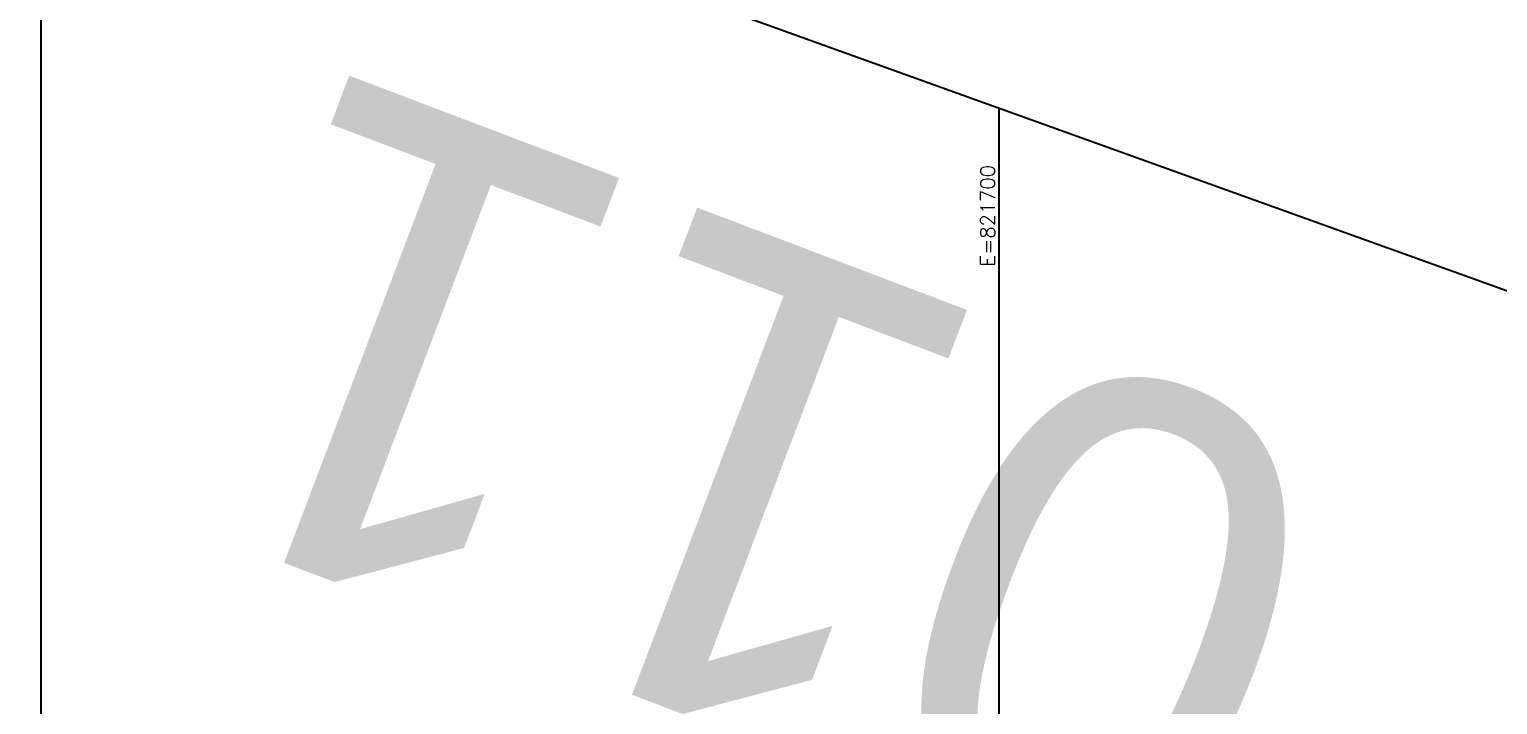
# Model space of a CAD drawing. Header units: metres. Extents: x 820373 to 834957, y 7564678 to 7566875.
# Drawn here: x 821598.8 to 821752, y 7564922.7 to 7564993.3 of the extents above; entities that cross this region are included whole.
import ezdxf
from ezdxf.enums import TextEntityAlignment as Align

# ---------------------------------------------------------------- set-up
doc = ezdxf.new("R2010")
doc.units = ezdxf.units.M
doc.layers.add('P-FOLHA', color=4, linetype='Continuous', plot=False)
doc.layers.add('P-NÚMERO', color=4, linetype='Continuous', plot=False)
doc.layers.add('P-MALHA-IMPAR', color=1, linetype='Continuous')
doc.styles.add('ARIAL', font='arial.ttf')
doc.styles.add('R60', font='romans.shx', dxfattribs={"height": 1.5})

# ---------------------------------------------------------------- blocks, each defined once
blk = doc.blocks.new('MALHA-IMPAR')
at = {"layer": 'P-MALHA-IMPAR'}
for p, q in [((821600, 7564770.51), (821600, 7565021.07)), ((821700, 7564734.52), (821700, 7564985.08))]:
    blk.add_line(p, q, dxfattribs=at)
at = {"layer": 'P-MALHA-IMPAR', "style": 'R60'}
blk.add_text('E=821700', height=1.5, rotation=90, dxfattribs=at).set_placement((821700, 7564973.83), align=Align.BOTTOM_CENTER)

msp = doc.modelspace()

# ---------------------------------------------------------------- linework, layer by layer
at = {"layer": 'P-FOLHA'}
msp.add_lwpolyline([(821935.565, 7564900.298), (821855.732, 7564678.477), (821097.352, 7564951.414), (821177.184, 7565173.235)], close=True, dxfattribs=at)

# ---------------------------------------------------------------- block references
at = {"layer": 'P-MALHA-IMPAR'}
msp.add_blockref('MALHA-IMPAR', (0, 0), dxfattribs=at)

# ---------------------------------------------------------------- texts
at = {"layer": 'P-NÚMERO', "color": 4, "style": 'ARIAL'}
msp.add_text('011', height=50, rotation=159.2168, dxfattribs=at).set_placement((821737.919, 7564948.322))

doc.saveas('drawing.dxf')
